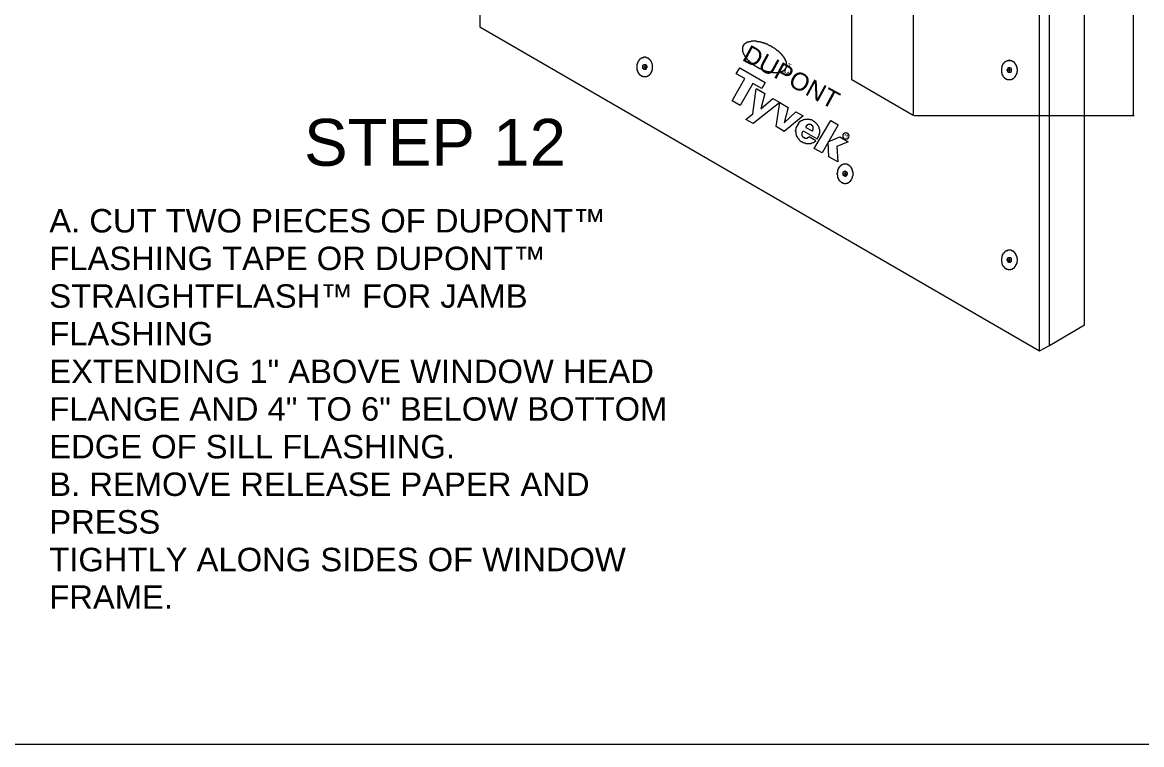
# Model space of a CAD drawing. Header units: inches. Extents: x 0 to 32.7, y -0.1 to 22.9.
# Drawn here: x 17.189 to 20.92, y 0.134 to 2.54 of the extents above; entities that cross this region are included whole.
import ezdxf

# ---------------------------------------------------------------- set-up
doc = ezdxf.new("R2010")
doc.units = ezdxf.units.IN
doc.header["$MEASUREMENT"] = 0
doc.layers.add('PDF_Geometry', color=7, linetype='Continuous', true_color=0x5d5d5d)
doc.layers.add('PDF_Text', color=7, linetype='Continuous')
doc.styles.add('PDF Arial', font='arial.ttf')
doc.styles.add('PDF Chief Blueprint', font='Chief_Blueprint.ttf')

msp = doc.modelspace()

# ---------------------------------------------------------------- linework, layer by layer
at = {"layer": 'PDF_Geometry', "color": 7, "lineweight": 18}
for points in [[(0.1854, 0.1336), (0.1854, 22.8836), (32.6721, 22.8836), (32.6721, 0.1336)], [(20.5804, 1.4453), (20.5804, 4.3919), (18.7138, 5.4569), (18.7138, 2.5253)]]:
    msp.add_lwpolyline(points, close=True, dxfattribs=at)
at = {"layer": 'PDF_Geometry', "color": 254, "lineweight": 18, "true_color": 0xe1e1e1}
msp.add_lwpolyline([(20.5804, 1.4453), (20.6138, 1.4636), (20.6138, 4.4119), (18.7471, 5.4769)], dxfattribs=at)
at = {"layer": 'PDF_Geometry', "color": 253, "lineweight": 18, "true_color": 0xa2a2a2}
msp.add_lwpolyline([(20.6138, 1.4636), (20.7304, 1.5319), (20.7304, 4.4786), (20.6671, 4.5153), (20.5504, 4.4469), (20.6138, 4.4119), (20.7304, 4.4786)], dxfattribs=at)
at = {"layer": 'PDF_Geometry', "color": 252, "lineweight": 18, "true_color": 0x929292}
msp.add_lwpolyline([(19.9538, 4.0986), (20.1588, 3.9803), (20.1588, 2.2303), (19.9538, 2.3486)], close=True, dxfattribs=at)
at = {"layer": 'PDF_Geometry', "color": 251, "lineweight": 18, "true_color": 0x686868}
for points in [[(20.5804, 1.4453), (20.5804, 3.9903)], [(19.2571, 2.3919), (19.2704, 2.3919)], [(19.2638, 2.4003), (19.2638, 2.3836)], [(20.4788, 2.3903), (20.4788, 2.3736)], [(20.4721, 2.3819), (20.4854, 2.3819)], [(19.9254, 2.0353), (19.9388, 2.0353)], [(19.9321, 2.0453), (19.9321, 2.0269)], [(20.4788, 1.7569), (20.4788, 1.7403)], [(20.4721, 1.7486), (20.4854, 1.7486)]]:
    msp.add_lwpolyline(points, dxfattribs=at)
at = {"layer": 'PDF_Geometry', "color": 7, "lineweight": 18}
msp.add_lwpolyline([(20.8921, 2.6169), (20.8921, 2.2303), (20.8904, 2.2303)], dxfattribs=at)
at = {"layer": 'PDF_Geometry', "color": 251, "lineweight": 18, "true_color": 0x686868}
for points in [[(19.7338, 2.3869), (19.7321, 2.3869), (19.7321, 2.3853), (19.7321, 2.3836), (19.7304, 2.3836), (19.7304, 2.3819), (19.7288, 2.3819), (19.7288, 2.3803), (19.7271, 2.3803), (19.7271, 2.3786), (19.7254, 2.3786), (19.7238, 2.3786), (19.7238, 2.3769), (19.7221, 2.3769), (19.7204, 2.3769), (19.7204, 2.3753), (19.7188, 2.3753), (19.7171, 2.3753), (19.7171, 2.3736), (19.7154, 2.3736), (19.7138, 2.3736), (19.7121, 2.3736), (19.7104, 2.3736), (19.7088, 2.3736), (19.7088, 2.3719), (19.7071, 2.3719), (19.7054, 2.3719), (19.7038, 2.3719), (19.7021, 2.3719), (19.7004, 2.3719), (19.6988, 2.3719), (19.6971, 2.3719), (19.6954, 2.3719), (19.6938, 2.3719), (19.6921, 2.3719), (19.6904, 2.3719), (19.6888, 2.3736), (19.6871, 2.3736), (19.6854, 2.3736), (19.6838, 2.3736), (19.6821, 2.3736), (19.6804, 2.3736), (19.6788, 2.3753), (19.6771, 2.3753), (19.6754, 2.3753), (19.6738, 2.3753), (19.6721, 2.3769), (19.6704, 2.3769), (19.6688, 2.3769), (19.6671, 2.3769), (19.6654, 2.3786), (19.6638, 2.3786), (19.6621, 2.3803), (19.6604, 2.3803), (19.6588, 2.3803), (19.6571, 2.3819), (19.6554, 2.3819), (19.6538, 2.3819), (19.6538, 2.3836), (19.6521, 2.3836), (19.6504, 2.3853), (19.6488, 2.3853), (19.6471, 2.3853), (19.6454, 2.3869), (19.6438, 2.3869), (19.6438, 2.3886), (19.6421, 2.3886), (19.6404, 2.3903), (19.6388, 2.3903), (19.6371, 2.3919), (19.6354, 2.3919), (19.6354, 2.3936), (19.6338, 2.3936), (19.6321, 2.3953), (19.6304, 2.3953), (19.6288, 2.3969), (19.6271, 2.3986), (19.6254, 2.3986), (19.6238, 2.4003), (19.6221, 2.4019), (19.6204, 2.4036), (19.6188, 2.4053), (19.6171, 2.4053), (19.6171, 2.4069), (19.6154, 2.4069), (19.6138, 2.4086), (19.6138, 2.4103), (19.6121, 2.4103), (19.6121, 2.4119), (19.6104, 2.4119), (19.6088, 2.4136), (19.6071, 2.4153), (19.6071, 2.4169), (19.6054, 2.4169), (19.6054, 2.4186), (19.6038, 2.4186), (19.6038, 2.4203), (19.6021, 2.4203), (19.6021, 2.4219), (19.6021, 2.4236), (19.6004, 2.4236), (19.6004, 2.4253), (19.5988, 2.4253), (19.5988, 2.4269), (19.5971, 2.4286), (19.5971, 2.4303), (19.5954, 2.4319), (19.5954, 2.4336), (19.5938, 2.4336), (19.5938, 2.4353), (19.5938, 2.4369), (19.5921, 2.4386), (19.5921, 2.4403), (19.5921, 2.4419), (19.5921, 2.4436), (19.5904, 2.4436), (19.5904, 2.4453), (19.5904, 2.4469), (19.5904, 2.4486), (19.5904, 2.4503), (19.5904, 2.4519), (19.5904, 2.4536), (19.5904, 2.4553), (19.5904, 2.4569), (19.5904, 2.4586), (19.5921, 2.4603), (19.5921, 2.4619), (19.5921, 2.4636), (19.5938, 2.4636), (19.5938, 2.4653), (19.5954, 2.4669), (19.5954, 2.4686), (19.5971, 2.4686), (19.5971, 2.4703), (19.5988, 2.4703), (19.6004, 2.4719), (19.6021, 2.4719), (19.6021, 2.4736), (19.6038, 2.4736), (19.6054, 2.4736), (19.6054, 2.4753), (19.6071, 2.4753), (19.6088, 2.4753), (19.6104, 2.4753), (19.6104, 2.4769), (19.6121, 2.4769), (19.6138, 2.4769), (19.6154, 2.4769), (19.6171, 2.4769), (19.6188, 2.4786), (19.6204, 2.4786), (19.6221, 2.4786), (19.6238, 2.4786), (19.6254, 2.4786), (19.6271, 2.4786), (19.6288, 2.4786), (19.6304, 2.4786), (19.6321, 2.4786), (19.6338, 2.4786), (19.6354, 2.4786), (19.6371, 2.4769), (19.6388, 2.4769), (19.6404, 2.4769), (19.6421, 2.4769), (19.6438, 2.4769), (19.6454, 2.4769), (19.6471, 2.4753), (19.6488, 2.4753), (19.6504, 2.4753), (19.6521, 2.4753), (19.6538, 2.4736), (19.6554, 2.4736), (19.6571, 2.4736), (19.6588, 2.4719), (19.6604, 2.4719), (19.6621, 2.4719), (19.6638, 2.4719), (19.6638, 2.4703), (19.6654, 2.4703), (19.6671, 2.4703), (19.6688, 2.4686), (19.6704, 2.4686), (19.6721, 2.4686), (19.6738, 2.4669), (19.6754, 2.4669), (19.6754, 2.4653), (19.6771, 2.4653), (19.6788, 2.4636), (19.6804, 2.4636), (19.6821, 2.4636), (19.6838, 2.4619), (19.6854, 2.4619), (19.6854, 2.4603), (19.6871, 2.4603), (19.6888, 2.4586), (19.6904, 2.4586), (19.6921, 2.4569), (19.6938, 2.4553), (19.6954, 2.4553), (19.6971, 2.4536), (19.6988, 2.4536), (19.6988, 2.4519), (19.7004, 2.4519), (19.7021, 2.4503), (19.7021, 2.4486), (19.7038, 2.4486), (19.7054, 2.4469), (19.7071, 2.4469), (19.7071, 2.4453), (19.7088, 2.4453), (19.7104, 2.4436), (19.7104, 2.4419), (19.7121, 2.4419), (19.7121, 2.4403), (19.7138, 2.4403), (19.7154, 2.4386), (19.7171, 2.4369), (19.7171, 2.4353), (19.7188, 2.4353), (19.7188, 2.4336), (19.7204, 2.4336), (19.7204, 2.4319), (19.7221, 2.4319), (19.7221, 2.4303), (19.7238, 2.4286), (19.7254, 2.4269), (19.7254, 2.4253), (19.7271, 2.4253), (19.7271, 2.4236), (19.7288, 2.4219), (19.7288, 2.4203), (19.7304, 2.4203), (19.7304, 2.4186), (19.7304, 2.4169), (19.7321, 2.4169), (19.7321, 2.4153), (19.7321, 2.4136), (19.7338, 2.4136), (19.7338, 2.4119), (19.7338, 2.4103), (19.7338, 2.4086), (19.7354, 2.4086), (19.7354, 2.4069), (19.7354, 2.4053), (19.7354, 2.4036), (19.7354, 2.4019), (19.7354, 2.4003), (19.7354, 2.3986), (19.7354, 2.3969), (19.7354, 2.3953), (19.7354, 2.3936), (19.7354, 2.3919), (19.7354, 2.3903), (19.7338, 2.3903), (19.7338, 2.3886)], [(19.2638, 2.4003), (19.2654, 2.4003), (19.2671, 2.4003), (19.2671, 2.3986), (19.2688, 2.3986), (19.2688, 2.3969), (19.2688, 2.3953), (19.2704, 2.3953), (19.2704, 2.3936), (19.2704, 2.3919), (19.2704, 2.3903), (19.2704, 2.3886), (19.2688, 2.3886), (19.2688, 2.3869), (19.2688, 2.3853), (19.2671, 2.3853), (19.2671, 2.3836), (19.2654, 2.3836), (19.2638, 2.3836), (19.2621, 2.3836), (19.2604, 2.3836), (19.2604, 2.3853), (19.2588, 2.3853), (19.2588, 2.3869), (19.2571, 2.3869), (19.2571, 2.3886), (19.2571, 2.3903), (19.2571, 2.3919), (19.2571, 2.3936), (19.2571, 2.3953), (19.2571, 2.3969), (19.2588, 2.3969), (19.2588, 2.3986), (19.2604, 2.3986), (19.2604, 2.4003), (19.2621, 2.4003)], [(19.6654, 2.3403), (19.6538, 2.3203), (19.6238, 2.3369), (19.5821, 2.2636), (19.5554, 2.2786), (19.5971, 2.3536), (19.5688, 2.3686), (19.5804, 2.3886)], [(20.4788, 2.3903), (20.4804, 2.3903), (20.4821, 2.3903), (20.4821, 2.3886), (20.4838, 2.3886), (20.4838, 2.3869), (20.4854, 2.3869), (20.4854, 2.3853), (20.4854, 2.3836), (20.4854, 2.3819), (20.4854, 2.3803), (20.4854, 2.3786), (20.4854, 2.3769), (20.4838, 2.3753), (20.4838, 2.3736), (20.4821, 2.3736), (20.4804, 2.3736), (20.4788, 2.3736), (20.4771, 2.3736), (20.4754, 2.3736), (20.4754, 2.3753), (20.4738, 2.3753), (20.4738, 2.3769), (20.4738, 2.3786), (20.4721, 2.3786), (20.4721, 2.3803), (20.4721, 2.3819), (20.4721, 2.3836), (20.4738, 2.3836), (20.4738, 2.3853), (20.4738, 2.3869), (20.4754, 2.3869), (20.4754, 2.3886), (20.4771, 2.3886), (20.4771, 2.3903)], [(19.6371, 2.3186), (19.6638, 2.3036), (19.6504, 2.2519), (19.6904, 2.2869), (19.7138, 2.2736), (19.6254, 2.2036), (19.6004, 2.2169), (19.6238, 2.2353), (19.6354, 2.3186)], [(19.7421, 2.2569), (19.7288, 2.2053), (19.7671, 2.2419), (19.7921, 2.2286), (19.7288, 2.1769), (19.7021, 2.1936), (19.7138, 2.2736)], [(19.8354, 2.2036), (19.8338, 2.2053), (19.8321, 2.2069), (19.8304, 2.2086), (19.8288, 2.2103), (19.8271, 2.2103), (19.8254, 2.2119), (19.8238, 2.2136), (19.8221, 2.2136), (19.8204, 2.2153), (19.8171, 2.2153), (19.8154, 2.2153), (19.8138, 2.2169), (19.8121, 2.2169), (19.8088, 2.2169), (19.8071, 2.2169), (19.8054, 2.2169), (19.8038, 2.2169), (19.8004, 2.2169), (19.7988, 2.2169), (19.7971, 2.2169), (19.7938, 2.2153), (19.7921, 2.2153), (19.7904, 2.2136), (19.7888, 2.2136), (19.7871, 2.2119), (19.7854, 2.2119), (19.7821, 2.2103), (19.7804, 2.2086), (19.7788, 2.2086), (19.7771, 2.2069), (19.7771, 2.2053), (19.7671, 2.1886), (19.7671, 2.1869), (19.7671, 2.1853), (19.7671, 2.1819), (19.7654, 2.1803), (19.7654, 2.1786), (19.7671, 2.1753), (19.7671, 2.1736), (19.7671, 2.1719), (19.7671, 2.1686), (19.7688, 2.1669), (19.7688, 2.1653), (19.7688, 2.1636), (19.7704, 2.1603), (19.7721, 2.1586), (19.7721, 2.1569), (19.7738, 2.1553), (19.7754, 2.1536), (19.7771, 2.1519), (19.7771, 2.1503), (19.7788, 2.1486), (19.7804, 2.1469), (19.7821, 2.1453), (19.7838, 2.1436), (19.7871, 2.1436), (19.7888, 2.1419), (19.7904, 2.1403), (19.7921, 2.1403), (19.7938, 2.1386), (19.7971, 2.1386), (19.7988, 2.1386), (19.8004, 2.1369), (19.8038, 2.1369), (19.8054, 2.1369), (19.8071, 2.1369), (19.8104, 2.1369), (19.8121, 2.1369), (19.8138, 2.1369), (19.8154, 2.1369), (19.8188, 2.1369), (19.8204, 2.1386), (19.8221, 2.1386), (19.8254, 2.1403), (19.8271, 2.1403), (19.8288, 2.1419), (19.8304, 2.1419), (19.8321, 2.1436), (19.8338, 2.1453), (19.8121, 2.1586), (19.8104, 2.1569), (19.8088, 2.1569), (19.8088, 2.1553), (19.8071, 2.1553), (19.8054, 2.1553), (19.8054, 2.1536), (19.8038, 2.1536), (19.8021, 2.1536), (19.8004, 2.1536), (19.7988, 2.1536), (19.7971, 2.1536), (19.7971, 2.1553), (19.7954, 2.1553), (19.7938, 2.1553), (19.7938, 2.1569), (19.7921, 2.1569), (19.7921, 2.1586), (19.7904, 2.1586), (19.7904, 2.1603), (19.7888, 2.1619), (19.7888, 2.1636), (19.7888, 2.1653), (19.7888, 2.1669), (19.7888, 2.1686), (19.7888, 2.1703), (19.7888, 2.1719), (19.7921, 2.1786), (19.8388, 2.1519), (19.8438, 2.1619), (19.8454, 2.1636), (19.8454, 2.1653), (19.8454, 2.1686), (19.8471, 2.1703), (19.8471, 2.1719), (19.8471, 2.1753), (19.8471, 2.1769), (19.8471, 2.1786), (19.8471, 2.1803), (19.8471, 2.1836), (19.8454, 2.1853), (19.8454, 2.1869), (19.8454, 2.1886), (19.8438, 2.1919), (19.8438, 2.1936), (19.8421, 2.1953), (19.8404, 2.1969), (19.8404, 2.1986), (19.8388, 2.2003), (19.8371, 2.2019)], [(19.9088, 2.1986), (19.8554, 2.1053), (19.8288, 2.1203), (19.8838, 2.2136)], [(19.8004, 2.1903), (19.8221, 2.1786), (19.8238, 2.1786), (19.8238, 2.1803), (19.8238, 2.1819), (19.8254, 2.1819), (19.8254, 2.1836), (19.8254, 2.1853), (19.8254, 2.1869), (19.8254, 2.1886), (19.8254, 2.1903), (19.8254, 2.1919), (19.8254, 2.1936), (19.8238, 2.1936), (19.8238, 2.1953), (19.8221, 2.1953), (19.8221, 2.1969), (19.8204, 2.1969), (19.8204, 2.1986), (19.8188, 2.1986), (19.8171, 2.1986), (19.8171, 2.2003), (19.8154, 2.2003), (19.8138, 2.2003), (19.8121, 2.2003), (19.8104, 2.2003), (19.8088, 2.2003), (19.8088, 2.1986), (19.8071, 2.1986), (19.8054, 2.1986), (19.8054, 2.1969), (19.8038, 2.1969), (19.8038, 2.1953), (19.8021, 2.1953), (19.8021, 2.1936), (19.8004, 2.1919)], [(19.9138, 2.1586), (19.9421, 2.1419), (19.9038, 2.1269), (19.9071, 2.0753), (19.8771, 2.0919), (19.8754, 2.1419)], [(19.9321, 2.0453), (19.9321, 2.0436), (19.9338, 2.0436), (19.9354, 2.0436), (19.9354, 2.0419), (19.9371, 2.0419), (19.9371, 2.0403), (19.9371, 2.0386), (19.9388, 2.0386), (19.9388, 2.0369), (19.9388, 2.0353), (19.9388, 2.0336), (19.9371, 2.0336), (19.9371, 2.0319), (19.9371, 2.0303), (19.9354, 2.0303), (19.9354, 2.0286), (19.9338, 2.0286), (19.9338, 2.0269), (19.9321, 2.0269), (19.9304, 2.0269), (19.9304, 2.0286), (19.9288, 2.0286), (19.9271, 2.0286), (19.9271, 2.0303), (19.9254, 2.0303), (19.9254, 2.0319), (19.9254, 2.0336), (19.9254, 2.0353), (19.9254, 2.0369), (19.9254, 2.0386), (19.9254, 2.0403), (19.9254, 2.0419), (19.9271, 2.0419), (19.9271, 2.0436), (19.9288, 2.0436), (19.9304, 2.0436), (19.9304, 2.0453)], [(20.4788, 1.7569), (20.4804, 1.7569), (20.4821, 1.7569), (20.4838, 1.7569), (20.4838, 1.7553), (20.4838, 1.7536), (20.4854, 1.7536), (20.4854, 1.7519), (20.4854, 1.7503), (20.4854, 1.7486), (20.4854, 1.7469), (20.4854, 1.7453), (20.4854, 1.7436), (20.4838, 1.7436), (20.4838, 1.7419), (20.4821, 1.7419), (20.4821, 1.7403), (20.4804, 1.7403), (20.4788, 1.7403), (20.4771, 1.7403), (20.4771, 1.7419), (20.4754, 1.7419), (20.4754, 1.7436), (20.4738, 1.7436), (20.4738, 1.7453), (20.4738, 1.7469), (20.4721, 1.7469), (20.4721, 1.7486), (20.4721, 1.7503), (20.4721, 1.7519), (20.4738, 1.7519), (20.4738, 1.7536), (20.4738, 1.7553), (20.4754, 1.7553), (20.4754, 1.7569), (20.4771, 1.7569)]]:
    msp.add_lwpolyline(points, close=True, dxfattribs=at)
at = {"layer": 'PDF_Geometry', "lineweight": 18}
for points in [[(19.2638, 2.4253), (19.2654, 2.4253), (19.2671, 2.4253), (19.2671, 2.4236), (19.2688, 2.4236), (19.2704, 2.4236), (19.2721, 2.4236), (19.2721, 2.4219), (19.2738, 2.4219), (19.2754, 2.4219), (19.2754, 2.4203), (19.2771, 2.4203), (19.2771, 2.4186), (19.2788, 2.4186), (19.2788, 2.4169), (19.2804, 2.4169), (19.2804, 2.4153), (19.2821, 2.4153), (19.2821, 2.4136), (19.2838, 2.4119), (19.2838, 2.4103), (19.2854, 2.4103), (19.2854, 2.4086), (19.2854, 2.4069), (19.2871, 2.4053), (19.2871, 2.4036), (19.2871, 2.4019), (19.2888, 2.4003), (19.2888, 2.3986), (19.2888, 2.3969), (19.2888, 2.3953), (19.2888, 2.3936), (19.2888, 2.3919), (19.2888, 2.3903), (19.2888, 2.3886), (19.2888, 2.3869), (19.2888, 2.3853), (19.2888, 2.3836), (19.2888, 2.3819), (19.2871, 2.3819), (19.2871, 2.3803), (19.2871, 2.3786), (19.2871, 2.3769), (19.2854, 2.3769), (19.2854, 2.3753), (19.2854, 2.3736), (19.2838, 2.3736), (19.2838, 2.3719), (19.2838, 2.3703), (19.2821, 2.3703), (19.2821, 2.3686), (19.2804, 2.3669), (19.2804, 2.3653), (19.2788, 2.3653), (19.2788, 2.3636), (19.2771, 2.3636), (19.2754, 2.3619), (19.2738, 2.3619), (19.2738, 2.3603), (19.2721, 2.3603), (19.2704, 2.3603), (19.2704, 2.3586), (19.2688, 2.3586), (19.2671, 2.3586), (19.2654, 2.3586), (19.2638, 2.3586), (19.2621, 2.3586), (19.2604, 2.3586), (19.2588, 2.3586), (19.2571, 2.3586), (19.2571, 2.3603), (19.2554, 2.3603), (19.2538, 2.3603), (19.2538, 2.3619), (19.2521, 2.3619), (19.2504, 2.3619), (19.2504, 2.3636), (19.2488, 2.3636), (19.2488, 2.3653), (19.2471, 2.3653), (19.2471, 2.3669), (19.2454, 2.3669), (19.2454, 2.3686), (19.2438, 2.3703), (19.2438, 2.3719), (19.2421, 2.3719), (19.2421, 2.3736), (19.2421, 2.3753), (19.2404, 2.3753), (19.2404, 2.3769), (19.2404, 2.3786), (19.2404, 2.3803), (19.2388, 2.3803), (19.2388, 2.3819), (19.2388, 2.3836), (19.2388, 2.3853), (19.2388, 2.3869), (19.2388, 2.3886), (19.2388, 2.3903), (19.2388, 2.3919), (19.2388, 2.3936), (19.2388, 2.3953), (19.2388, 2.3969), (19.2388, 2.3986), (19.2388, 2.4003), (19.2388, 2.4019), (19.2404, 2.4036), (19.2404, 2.4053), (19.2404, 2.4069), (19.2421, 2.4069), (19.2421, 2.4086), (19.2421, 2.4103), (19.2438, 2.4119), (19.2438, 2.4136), (19.2454, 2.4136), (19.2454, 2.4153), (19.2471, 2.4153), (19.2471, 2.4169), (19.2471, 2.4186), (19.2488, 2.4186), (19.2504, 2.4203), (19.2521, 2.4203), (19.2521, 2.4219), (19.2538, 2.4219), (19.2554, 2.4219), (19.2554, 2.4236), (19.2571, 2.4236), (19.2588, 2.4236), (19.2604, 2.4236), (19.2604, 2.4253), (19.2621, 2.4253)], [(20.4788, 2.4153), (20.4804, 2.4153), (20.4804, 2.4136), (20.4821, 2.4136), (20.4838, 2.4136), (20.4854, 2.4136), (20.4871, 2.4136), (20.4871, 2.4119), (20.4888, 2.4119), (20.4904, 2.4119), (20.4904, 2.4103), (20.4921, 2.4103), (20.4938, 2.4086), (20.4954, 2.4086), (20.4954, 2.4069), (20.4971, 2.4053), (20.4971, 2.4036), (20.4988, 2.4036), (20.4988, 2.4019), (20.5004, 2.4003), (20.5004, 2.3986), (20.5021, 2.3986), (20.5021, 2.3969), (20.5021, 2.3953), (20.5021, 2.3936), (20.5038, 2.3936), (20.5038, 2.3919), (20.5038, 2.3903), (20.5038, 2.3886), (20.5038, 2.3869), (20.5038, 2.3853), (20.5054, 2.3853), (20.5054, 2.3836), (20.5054, 2.3819), (20.5054, 2.3803), (20.5054, 2.3786), (20.5054, 2.3769), (20.5038, 2.3769), (20.5038, 2.3753), (20.5038, 2.3736), (20.5038, 2.3719), (20.5038, 2.3703), (20.5038, 2.3686), (20.5021, 2.3686), (20.5021, 2.3669), (20.5021, 2.3653), (20.5004, 2.3636), (20.5004, 2.3619), (20.4988, 2.3603), (20.4988, 2.3586), (20.4971, 2.3586), (20.4971, 2.3569), (20.4954, 2.3569), (20.4954, 2.3553), (20.4938, 2.3536), (20.4921, 2.3536), (20.4921, 2.3519), (20.4904, 2.3519), (20.4904, 2.3503), (20.4888, 2.3503), (20.4871, 2.3503), (20.4871, 2.3486), (20.4854, 2.3486), (20.4838, 2.3486), (20.4821, 2.3486), (20.4804, 2.3486), (20.4788, 2.3486), (20.4771, 2.3486), (20.4754, 2.3486), (20.4738, 2.3486), (20.4721, 2.3486), (20.4721, 2.3503), (20.4704, 2.3503), (20.4688, 2.3503), (20.4688, 2.3519), (20.4671, 2.3519), (20.4654, 2.3536), (20.4638, 2.3536), (20.4638, 2.3553), (20.4621, 2.3553), (20.4621, 2.3569), (20.4604, 2.3586), (20.4604, 2.3603), (20.4588, 2.3603), (20.4588, 2.3619), (20.4588, 2.3636), (20.4571, 2.3636), (20.4571, 2.3653), (20.4571, 2.3669), (20.4554, 2.3669), (20.4554, 2.3686), (20.4554, 2.3703), (20.4554, 2.3719), (20.4554, 2.3736), (20.4538, 2.3736), (20.4538, 2.3753), (20.4538, 2.3769), (20.4538, 2.3786), (20.4538, 2.3803), (20.4538, 2.3819), (20.4538, 2.3836), (20.4538, 2.3853), (20.4538, 2.3869), (20.4538, 2.3886), (20.4554, 2.3886), (20.4554, 2.3903), (20.4554, 2.3919), (20.4554, 2.3936), (20.4554, 2.3953), (20.4571, 2.3953), (20.4571, 2.3969), (20.4571, 2.3986), (20.4588, 2.4003), (20.4588, 2.4019), (20.4604, 2.4019), (20.4604, 2.4036), (20.4604, 2.4053), (20.4621, 2.4053), (20.4621, 2.4069), (20.4638, 2.4069), (20.4638, 2.4086), (20.4654, 2.4086), (20.4654, 2.4103), (20.4671, 2.4103), (20.4688, 2.4103), (20.4688, 2.4119), (20.4704, 2.4119), (20.4721, 2.4119), (20.4721, 2.4136), (20.4738, 2.4136), (20.4754, 2.4136), (20.4771, 2.4136), (20.4788, 2.4136)], [(19.9321, 2.0686), (19.9338, 2.0686), (19.9354, 2.0686), (19.9371, 2.0686), (19.9388, 2.0686), (19.9388, 2.0669), (19.9404, 2.0669), (19.9421, 2.0669), (19.9421, 2.0653), (19.9438, 2.0653), (19.9438, 2.0636), (19.9454, 2.0636), (19.9471, 2.0619), (19.9488, 2.0603), (19.9504, 2.0586), (19.9504, 2.0569), (19.9521, 2.0569), (19.9521, 2.0553), (19.9521, 2.0536), (19.9538, 2.0536), (19.9538, 2.0519), (19.9538, 2.0503), (19.9554, 2.0503), (19.9554, 2.0486), (19.9554, 2.0469), (19.9554, 2.0453), (19.9554, 2.0436), (19.9571, 2.0436), (19.9571, 2.0419), (19.9571, 2.0403), (19.9571, 2.0386), (19.9571, 2.0369), (19.9571, 2.0353), (19.9571, 2.0336), (19.9571, 2.0319), (19.9571, 2.0303), (19.9571, 2.0286), (19.9554, 2.0269), (19.9554, 2.0253), (19.9554, 2.0236), (19.9554, 2.0219), (19.9538, 2.0219), (19.9538, 2.0203), (19.9538, 2.0186), (19.9521, 2.0169), (19.9521, 2.0153), (19.9504, 2.0153), (19.9504, 2.0136), (19.9504, 2.0119), (19.9488, 2.0119), (19.9488, 2.0103), (19.9471, 2.0103), (19.9471, 2.0086), (19.9454, 2.0086), (19.9454, 2.0069), (19.9438, 2.0069), (19.9421, 2.0053), (19.9404, 2.0053), (19.9404, 2.0036), (19.9388, 2.0036), (19.9371, 2.0036), (19.9354, 2.0036), (19.9338, 2.0036), (19.9338, 2.0019), (19.9321, 2.0019), (19.9304, 2.0019), (19.9288, 2.0019), (19.9288, 2.0036), (19.9271, 2.0036), (19.9254, 2.0036), (19.9238, 2.0036), (19.9238, 2.0053), (19.9221, 2.0053), (19.9204, 2.0053), (19.9204, 2.0069), (19.9188, 2.0069), (19.9171, 2.0086), (19.9154, 2.0103), (19.9138, 2.0119), (19.9138, 2.0136), (19.9121, 2.0136), (19.9121, 2.0153), (19.9104, 2.0153), (19.9104, 2.0169), (19.9104, 2.0186), (19.9088, 2.0203), (19.9088, 2.0219), (19.9088, 2.0236), (19.9071, 2.0236), (19.9071, 2.0253), (19.9071, 2.0269), (19.9071, 2.0286), (19.9071, 2.0303), (19.9071, 2.0319), (19.9054, 2.0336), (19.9054, 2.0353), (19.9054, 2.0369), (19.9054, 2.0386), (19.9071, 2.0386), (19.9071, 2.0403), (19.9071, 2.0419), (19.9071, 2.0436), (19.9071, 2.0453), (19.9071, 2.0469), (19.9071, 2.0486), (19.9088, 2.0486), (19.9088, 2.0503), (19.9088, 2.0519), (19.9104, 2.0519), (19.9104, 2.0536), (19.9104, 2.0553), (19.9121, 2.0553), (19.9121, 2.0569), (19.9121, 2.0586), (19.9138, 2.0586), (19.9138, 2.0603), (19.9154, 2.0603), (19.9154, 2.0619), (19.9171, 2.0619), (19.9171, 2.0636), (19.9188, 2.0636), (19.9188, 2.0653), (19.9204, 2.0653), (19.9221, 2.0669), (19.9238, 2.0669), (19.9254, 2.0686), (19.9271, 2.0686), (19.9288, 2.0686), (19.9304, 2.0686)], [(20.4788, 1.7819), (20.4804, 1.7819), (20.4821, 1.7819), (20.4838, 1.7819), (20.4854, 1.7819), (20.4854, 1.7803), (20.4871, 1.7803), (20.4888, 1.7803), (20.4888, 1.7786), (20.4904, 1.7786), (20.4921, 1.7786), (20.4921, 1.7769), (20.4938, 1.7769), (20.4938, 1.7753), (20.4954, 1.7753), (20.4954, 1.7736), (20.4971, 1.7736), (20.4971, 1.7719), (20.4988, 1.7719), (20.4988, 1.7703), (20.4988, 1.7686), (20.5004, 1.7686), (20.5004, 1.7669), (20.5004, 1.7653), (20.5021, 1.7653), (20.5021, 1.7636), (20.5021, 1.7619), (20.5038, 1.7603), (20.5038, 1.7586), (20.5038, 1.7569), (20.5038, 1.7553), (20.5038, 1.7536), (20.5054, 1.7519), (20.5054, 1.7503), (20.5054, 1.7486), (20.5054, 1.7469), (20.5054, 1.7453), (20.5038, 1.7436), (20.5038, 1.7419), (20.5038, 1.7403), (20.5038, 1.7386), (20.5038, 1.7369), (20.5021, 1.7353), (20.5021, 1.7336), (20.5021, 1.7319), (20.5004, 1.7319), (20.5004, 1.7303), (20.5004, 1.7286), (20.4988, 1.7286), (20.4988, 1.7269), (20.4971, 1.7253), (20.4971, 1.7236), (20.4954, 1.7236), (20.4954, 1.7219), (20.4938, 1.7219), (20.4938, 1.7203), (20.4921, 1.7203), (20.4904, 1.7186), (20.4888, 1.7186), (20.4888, 1.7169), (20.4871, 1.7169), (20.4854, 1.7169), (20.4838, 1.7169), (20.4838, 1.7153), (20.4821, 1.7153), (20.4804, 1.7153), (20.4788, 1.7153), (20.4771, 1.7153), (20.4754, 1.7153), (20.4754, 1.7169), (20.4738, 1.7169), (20.4721, 1.7169), (20.4704, 1.7169), (20.4704, 1.7186), (20.4688, 1.7186), (20.4671, 1.7186), (20.4671, 1.7203), (20.4654, 1.7203), (20.4654, 1.7219), (20.4638, 1.7219), (20.4638, 1.7236), (20.4621, 1.7236), (20.4621, 1.7253), (20.4604, 1.7253), (20.4604, 1.7269), (20.4588, 1.7286), (20.4588, 1.7303), (20.4571, 1.7303), (20.4571, 1.7319), (20.4571, 1.7336), (20.4554, 1.7353), (20.4554, 1.7369), (20.4554, 1.7386), (20.4554, 1.7403), (20.4538, 1.7419), (20.4538, 1.7436), (20.4538, 1.7453), (20.4538, 1.7469), (20.4538, 1.7486), (20.4538, 1.7503), (20.4538, 1.7519), (20.4538, 1.7536), (20.4538, 1.7553), (20.4554, 1.7569), (20.4554, 1.7586), (20.4554, 1.7603), (20.4554, 1.7619), (20.4571, 1.7636), (20.4571, 1.7653), (20.4571, 1.7669), (20.4588, 1.7669), (20.4588, 1.7686), (20.4588, 1.7703), (20.4604, 1.7703), (20.4604, 1.7719), (20.4621, 1.7719), (20.4621, 1.7736), (20.4638, 1.7736), (20.4638, 1.7753), (20.4654, 1.7753), (20.4654, 1.7769), (20.4671, 1.7769), (20.4671, 1.7786), (20.4688, 1.7786), (20.4704, 1.7803), (20.4721, 1.7803), (20.4738, 1.7803), (20.4738, 1.7819), (20.4754, 1.7819), (20.4771, 1.7819)]]:
    msp.add_lwpolyline(points, close=True, dxfattribs=at)
at = {"layer": 'PDF_Geometry', "color": 9, "lineweight": 18, "true_color": 0xc2c2c2}
msp.add_lwpolyline([(20.1621, 2.2303), (20.8954, 2.2303)], dxfattribs=at)
at = {"layer": 'PDF_Geometry', "color": 251, "lineweight": 18, "true_color": 0x686868}
msp.add_arc((19.9346, 2.16), 0.0119, 89.9954, 94.3276, dxfattribs=at)
for points in [[(19.9337, 2.1719), (19.9281, 2.1715), (19.9238, 2.1672), (19.9238, 2.1619)], [(19.9454, 2.1619), (19.9454, 2.1675), (19.9406, 2.1719), (19.9346, 2.1719)], [(19.9238, 2.1619), (19.9238, 2.1564), (19.9286, 2.1519), (19.9346, 2.1519)], [(19.9346, 2.1519), (19.9406, 2.1519), (19.9454, 2.1564), (19.9454, 2.1619)]]:
    msp.add_open_spline(points, degree=3, dxfattribs=at)

# ---------------------------------------------------------------- texts
at = {"layer": 'PDF_Text', "color": 251, "true_color": 0x686868, "attachment_point": 7, "rotation": 331.478}
for s, insert, char_height, style in [('DUPONT', (19.5847, 2.4149), 0.05918, 'PDF Arial'), ('T', (19.7352, 2.3917), 0.0156, 'PDF Arial'), ('M', (19.7229, 2.369), 0.0156, 'PDF Arial'), ('R', (19.9285, 2.1625), 0.0129, 'PDF Chief Blueprint')]:
    msp.add_mtext(s, dxfattribs=dict(at, insert=insert, char_height=char_height, style=style))
at = {"layer": 'PDF_Text', "attachment_point": 7, "style": 'PDF Arial'}
for s, insert, char_height in [('STEP 12', (18.1276, 2.0603), 0.15628), ('A. CUT TWO PIECES OF DUPONT™', (17.2784, 1.8391), 0.078138), ('FLASHING TAPE OR DUPONT™', (17.2784, 1.7137), 0.078138), ('STRAIGHTFLASH™ FOR JAMB', (17.2784, 1.5883), 0.078138), ('FLASHING', (17.2784, 1.4628), 0.07814), ('EXTENDING 1" ABOVE WINDOW HEAD', (17.2784, 1.3374), 0.078138), ('FLANGE AND 4" TO 6" BELOW BOTTOM', (17.2784, 1.212), 0.078138), ('EDGE OF SILL FLASHING.', (17.2784, 1.0865), 0.078138), ('B. REMOVE RELEASE PAPER AND', (17.2784, 0.9611), 0.078138), ('PRESS', (17.2784, 0.8357), 0.07814), ('TIGHTLY ALONG SIDES OF WINDOW', (17.2784, 0.7102), 0.078138), ('FRAME.', (17.2784, 0.5862), 0.07814)]:
    msp.add_mtext(s, dxfattribs=dict(at, insert=insert, char_height=char_height))

doc.saveas('drawing.dxf')
